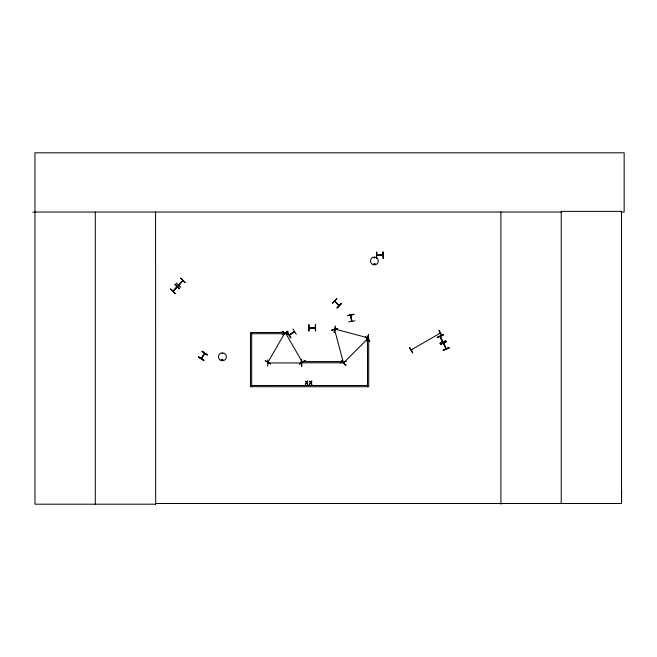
<?xml version="1.0" encoding="UTF-8"?>
<svg xmlns="http://www.w3.org/2000/svg" width="657" height="657" viewBox="0 0 657 657"><rect width="100%" height="100%" fill="white"/><g stroke="black" fill="none" stroke-linecap="round" stroke-linejoin="round"><path stroke-width="0.99" d="M621.079 212.039L624.15 212.039L624.15 152.802L34.969 152.802L34.969 504.198L155.676 504.198L155.594 503.508L621.53 503.508L621.621 490.804M350.649 315.278L351.659 321.257M351.002 315.705L350.928 315.229M351.569 320.78L351.938 321.273M351.922 321.207L350.912 315.188M440.42 336.113L440.699 336.754L440.223 336.195M446.185 348.801L443.738 343.053L443.771 343.775M204.557 353.22L201.157 358.476L201.699 358.09M334.733 301.243L338.963 305.653M335.284 301.473L334.881 301.005M338.618 305.308L339.127 305.431M339.201 305.513L334.676 301.243M221.811 359.732C223.396 357.893 222.756 361.547 221.877 359.88M221.992 359.732C223.643 358.558 221.729 361.276 222.329 359.371M222.756 353.63L222.091 353.45L222.69 353.696M289.852 334.832L289.22 334.889M374.071 257.716L374.745 257.626L374.112 257.799M374.827 264.015C374.071 262.48 373.899 265.091 374.736 264.098M374.958 264.057C374.063 261.708 373.463 265.945 375.024 263.909M411.183 349.943L411.791 349.59M334.585 329.625L343.233 362.073L343.102 361.564M343.521 362.015L343.324 361.432M334.191 332.196L335.448 326.036L334.199 332.204M335.013 329.346L335.62 329.19M366.762 340.926L368.347 334.848M368.569 334.906L366.672 340.901L368.602 334.914M173.522 290.895L172.931 291.117M268.467 361.802L267.974 362.171M284.777 333.058L284.744 333.69M343.923 362.894L344.046 362.336M367.247 339.595L367.419 339.061L367.271 339.612M285.286 333.156L285.844 333.567L285.319 333.222M285.335 333.132L285.811 333.436M301.76 361.588L302.269 361.95M204.77 353.417L204.179 353.803M201.346 358.64L204.746 353.335M440.231 336.285L442.908 341.862L442.646 341.246M446.152 348.744L445.947 348.251M268.458 363.19L267.867 363.181M309.102 327.966L315.253 327.859L308.938 327.925M301.382 363.19L300.701 362.943L301.399 362.943M376.748 254.932L377.447 254.932M265.338 360.668L270.627 364.077L265.313 360.709M282.149 331.555L287.651 334.585M268.253 361.629L268.007 362.114L284.752 333.107L284.456 333.575M172.972 291.067L177.176 286.493L176.749 286.961M182.851 280.703L178.803 285.154M182.876 280.728L182.58 281.048M294.007 331.777L294.525 331.53M203.908 360.258L198.619 356.874M202.192 351.29L207.316 354.928L202.052 351.511M201.403 358.681L204.812 353.359M207.292 354.969L202.175 351.314M222.912 360.011L222.419 360.299M267.777 362.943L268.393 362.919M301.317 363.181L300.766 362.943L301.308 362.919M284.719 333.674L284.974 333.165M175.181 284.185L179.566 288.694L175.164 284.21M176.273 283.011L180.864 287.29M180.757 278.133L185.2 282.576L180.741 278.149M177.349 286.633L173.161 291.223M173.128 291.33L182.975 280.621M345.763 365.317L341.541 360.66L345.779 365.292M367.419 339.061L343.685 362.73L344.293 362.516M289.294 334.766L294.435 331.555M294.566 331.834L289.318 335.086M336.811 298.689L332.499 303.263L336.975 298.853M341.41 303.477L337.09 308.043L341.377 303.452M336.91 307.854L341.443 303.509M439.779 333.362L440.412 333.362L439.894 333.649M178.835 284.596L178.548 285.015L182.638 280.514M335.555 329.444L335.086 329.338M366.82 337.583L367.444 337.69L366.885 337.862M289.359 335.144L294.689 331.76M290.665 337.821L287.594 332.335L290.69 337.805M296.266 334.273L292.932 328.943M299.543 363.797L301.867 362.434M303.411 361.531L304.963 360.619L299.674 364.019L304.922 360.545M299.666 363.994L305.078 360.824M412.752 352.793L409.656 347.331M411.898 349.779L411.241 349.91L440.174 333.173M442.695 341.353L442.867 341.755M439.935 343.241L445.709 340.778M440.026 343.455L445.807 341.016M440.675 344.243L446.456 341.78M448.953 347.652L443.188 350.14L448.986 347.717M443.303 350.395L449.076 347.931M411.381 350.148L411.84 349.811L411.43 350.091M331.571 330.093L337.632 328.459M331.637 330.348L337.69 328.681M334.75 330.241L334.602 329.691L334.668 330.192M346.42 361.243L340.375 362.943M309.102 327.613L315.253 327.638M382.464 254.9L383.031 254.932L376.798 255.286L383.047 255.286M382.99 255.195L376.814 255.154M347.66 315.557L353.86 314.563M354.903 320.797L348.719 321.922M302.08 362.13L301.793 361.646M315.253 327.925L309.004 327.925M308.954 324.648L308.995 330.931M315.582 324.607L315.59 330.89M267.76 359.913L267.752 366.195M301.768 366.187L301.374 359.913L301.735 366.187M268.409 362.943L267.842 362.943L301.333 362.943M32.85 212.285L34.969 212.277M34.969 212.039L561.226 212.039M383.376 258.185L383.031 251.902L383.351 258.185M251.672 332.631L250.448 332.631L250.448 386.71L368.725 386.735L368.725 338.174L367.501 338.174L367.501 386.735M251.672 333.731L284.678 333.731L284.678 332.516L251.672 332.516L251.672 386.71M251.672 385.495L367.501 385.495M334.791 329.568L334.98 330.159L334.856 329.691M335.086 329.075L367.435 337.747M445.906 348.842L443.491 343.118M343.241 362.023L343.118 361.49M282.305 331.276L287.766 334.38M198.611 356.891L203.892 360.299L198.578 356.948M198.447 357.145L203.744 360.529M338.897 305.645L334.627 301.193M175.008 284.382L179.599 288.661M170.639 289.129L175.288 293.351M365.341 336.852L369.842 341.229M341.509 360.685L345.943 365.128M443.779 343.159L445.848 348.818M442.604 341.862L440.247 336.261M287.52 332.385L290.928 337.657M409.377 347.487L412.555 352.908M285.811 333.51L285.524 333.017L302.269 362.023M448.953 347.635L443.171 350.099M443.212 334.922L437.431 337.386M351.61 321.216L350.592 315.13M315.319 324.607L315.36 330.89M308.905 324.648L308.905 330.931M301.423 359.913L301.506 366.187M621.53 503.508L621.53 211.357L561.226 211.357L561.226 503.508M500.913 212.039L500.913 504.198M383.072 251.902L383.072 258.185M376.666 258.185L376.748 251.902L376.404 258.185M155.586 212.039L155.676 504.198M95.281 212.039L95.281 504.198M307.451 381.134L306.647 382.431L305.357 381.134L306.376 382.785L305.324 384.452L306.622 383.121L307.936 384.452L306.893 382.768L307.936 381.134L307.451 381.134M311.525 381.134L310.72 382.431L309.431 381.134L310.449 382.785L309.398 384.452L310.695 383.121L312.009 384.452L310.966 382.768L312.009 381.134L311.525 381.134M170.697 289.064L175.082 293.572L170.697 289.064M365.555 336.639L369.776 341.295L365.53 336.655M287.947 331.153L282.691 334.602L287.93 331.128M439.073 330.34L441.947 335.941L439.048 330.356M443.179 334.84L437.398 337.304L443.196 334.881M446.349 341.541L440.707 344.325L446.349 341.541M353.811 314.26L347.668 315.639L353.811 314.26M343.003 361.58L301.144 361.58L301.144 362.795L343.003 362.795L343.003 361.58M442.489 342.075L440.009 336.261L442.432 342.1M220.44 360.233A3.975 3.975 0 0 0 226.394 356.8A3.975 3.975 0 0 0 220.44 353.359A3.975 3.975 0 0 0 220.44 360.233M372.462 264.36A3.909 3.909 0 0 0 378.325 260.977A3.909 3.909 0 0 0 372.462 257.585A3.909 3.909 0 0 0 372.462 264.36"/></g></svg>
